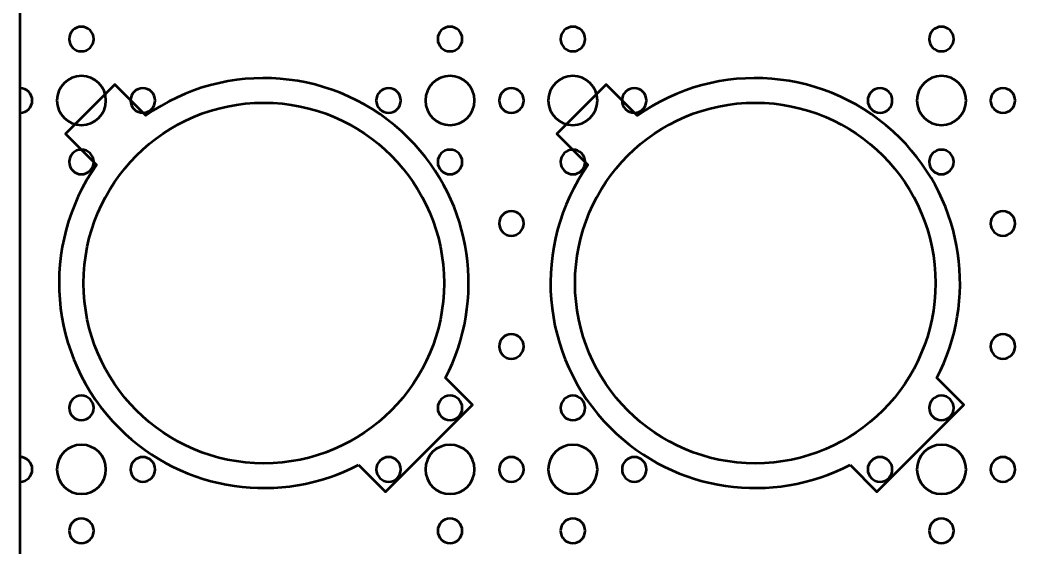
# Model space of a CAD drawing. Header units: centimetres. Extents: x -25 to 25, y -21 to 21.
# Drawn here: x -25 to -12.8, y -9.2 to -2.77 of the extents above; entities that cross this region are included whole.
import ezdxf

# ---------------------------------------------------------------- set-up
doc = ezdxf.new("R2010")
doc.units = ezdxf.units.CM
doc.header["$MEASUREMENT"] = 0
doc.layers.add('Layer 1', color=7, linetype='Continuous')

msp = doc.modelspace()

# ---------------------------------------------------------------- linework, layer by layer
at = {"layer": 'Layer 1', "lineweight": 53}
msp.add_lwpolyline([(-25, -21), (25, -21), (25, 21), (-25, 21), (-25, -21)], close=True, dxfattribs=at)
for centre in [(-22.02284, -5.97715), (-16.02284, -5.97715)]:
    msp.add_ellipse(centre, major_axis=(0, 2.2), ratio=1, dxfattribs=at)
for points, knots in [([(-24.4, -2.99998), (-24.4, -2.91714), (-24.33284, -2.84998), (-24.25, -2.84998), (-24.25, -2.84998), (-24.16716, -2.84998), (-24.1, -2.91714), (-24.1, -2.99998), (-24.1, -2.99998), (-24.1, -3.08282), (-24.16716, -3.14998), (-24.25, -3.14998), (-24.25, -3.14998), (-24.33284, -3.14998), (-24.4, -3.08282), (-24.4, -2.99998)], [0, 0, 0, 0, 0.2, 0.2, 0.2, 0.2, 0.4, 0.4, 0.4, 0.4, 0.6, 0.6, 0.6, 0.6, 1, 1, 1, 1]), ([(-19.9, -2.99998), (-19.9, -2.91714), (-19.83284, -2.84998), (-19.75, -2.84998), (-19.75, -2.84998), (-19.66716, -2.84998), (-19.6, -2.91714), (-19.6, -2.99998), (-19.6, -2.99998), (-19.6, -3.08282), (-19.66716, -3.14998), (-19.75, -3.14998), (-19.75, -3.14998), (-19.83284, -3.14998), (-19.9, -3.08282), (-19.9, -2.99998)], [0, 0, 0, 0, 0.2, 0.2, 0.2, 0.2, 0.4, 0.4, 0.4, 0.4, 0.6, 0.6, 0.6, 0.6, 1, 1, 1, 1]), ([(-18.4, -2.99998), (-18.4, -2.91714), (-18.33284, -2.84998), (-18.25, -2.84998), (-18.25, -2.84998), (-18.16716, -2.84998), (-18.1, -2.91714), (-18.1, -2.99998), (-18.1, -2.99998), (-18.1, -3.08282), (-18.16716, -3.14998), (-18.25, -3.14998), (-18.25, -3.14998), (-18.33284, -3.14998), (-18.4, -3.08282), (-18.4, -2.99998)], [0, 0, 0, 0, 0.2, 0.2, 0.2, 0.2, 0.4, 0.4, 0.4, 0.4, 0.6, 0.6, 0.6, 0.6, 1, 1, 1, 1]), ([(-13.9, -2.99998), (-13.9, -2.91714), (-13.83284, -2.84998), (-13.75, -2.84998), (-13.75, -2.84998), (-13.66716, -2.84998), (-13.6, -2.91714), (-13.6, -2.99998), (-13.6, -2.99998), (-13.6, -3.08282), (-13.66716, -3.14998), (-13.75, -3.14998), (-13.75, -3.14998), (-13.83284, -3.14998), (-13.9, -3.08282), (-13.9, -2.99998)], [0, 0, 0, 0, 0.2, 0.2, 0.2, 0.2, 0.4, 0.4, 0.4, 0.4, 0.6, 0.6, 0.6, 0.6, 1, 1, 1, 1]), ([(-24.25, -3.44998), (-24.08431, -3.44998), (-23.95, -3.58429), (-23.95, -3.74998), (-23.95, -3.74998), (-23.95, -3.91567), (-24.08431, -4.04998), (-24.25, -4.04998), (-24.25, -4.04998), (-24.41569, -4.04998), (-24.55, -3.91567), (-24.55, -3.74998), (-24.55, -3.74998), (-24.55, -3.58429), (-24.41569, -3.44998), (-24.25, -3.44998)], [0, 0, 0, 0, 0.2, 0.2, 0.2, 0.2, 0.4, 0.4, 0.4, 0.4, 0.6, 0.6, 0.6, 0.6, 1, 1, 1, 1]), ([(-19.75, -3.44998), (-19.58431, -3.44998), (-19.45, -3.58429), (-19.45, -3.74998), (-19.45, -3.74998), (-19.45, -3.91567), (-19.58431, -4.04998), (-19.75, -4.04998), (-19.75, -4.04998), (-19.91569, -4.04998), (-20.05, -3.91567), (-20.05, -3.74998), (-20.05, -3.74998), (-20.05, -3.58429), (-19.91569, -3.44998), (-19.75, -3.44998)], [0, 0, 0, 0, 0.2, 0.2, 0.2, 0.2, 0.4, 0.4, 0.4, 0.4, 0.6, 0.6, 0.6, 0.6, 1, 1, 1, 1]), ([(-18.25, -3.44998), (-18.08431, -3.44998), (-17.95, -3.58429), (-17.95, -3.74998), (-17.95, -3.74998), (-17.95, -3.91567), (-18.08431, -4.04998), (-18.25, -4.04998), (-18.25, -4.04998), (-18.41569, -4.04998), (-18.55, -3.91567), (-18.55, -3.74998), (-18.55, -3.74998), (-18.55, -3.58429), (-18.41569, -3.44998), (-18.25, -3.44998)], [0, 0, 0, 0, 0.2, 0.2, 0.2, 0.2, 0.4, 0.4, 0.4, 0.4, 0.6, 0.6, 0.6, 0.6, 1, 1, 1, 1]), ([(-13.75, -3.44998), (-13.58431, -3.44998), (-13.45, -3.58429), (-13.45, -3.74998), (-13.45, -3.74998), (-13.45, -3.91567), (-13.58431, -4.04998), (-13.75, -4.04998), (-13.75, -4.04998), (-13.91569, -4.04998), (-14.05, -3.91567), (-14.05, -3.74998), (-14.05, -3.74998), (-14.05, -3.58429), (-13.91569, -3.44998), (-13.75, -3.44998)], [0, 0, 0, 0, 0.2, 0.2, 0.2, 0.2, 0.4, 0.4, 0.4, 0.4, 0.6, 0.6, 0.6, 0.6, 1, 1, 1, 1]), ([(-25, -3.59998), (-24.91716, -3.59998), (-24.85, -3.66714), (-24.85, -3.74998), (-24.85, -3.74998), (-24.85, -3.83282), (-24.91716, -3.89998), (-25, -3.89998), (-25, -3.89998), (-25, -3.89998), (-25, -3.59998), (-25, -3.59998)], [0, 0, 0, 0, 0.25, 0.25, 0.25, 0.25, 0.5, 0.5, 0.5, 0.5, 1, 1, 1, 1]), ([(-23.5, -3.59998), (-23.41716, -3.59998), (-23.35, -3.66714), (-23.35, -3.74998), (-23.35, -3.74998), (-23.35, -3.83282), (-23.41716, -3.89998), (-23.5, -3.89998), (-23.5, -3.89998), (-23.58284, -3.89998), (-23.65, -3.83282), (-23.65, -3.74998), (-23.65, -3.74998), (-23.65, -3.66714), (-23.58284, -3.59998), (-23.5, -3.59998)], [0, 0, 0, 0, 0.2, 0.2, 0.2, 0.2, 0.4, 0.4, 0.4, 0.4, 0.6, 0.6, 0.6, 0.6, 1, 1, 1, 1]), ([(-20.5, -3.59998), (-20.41716, -3.59998), (-20.35, -3.66714), (-20.35, -3.74998), (-20.35, -3.74998), (-20.35, -3.83282), (-20.41716, -3.89998), (-20.5, -3.89998), (-20.5, -3.89998), (-20.58284, -3.89998), (-20.65, -3.83282), (-20.65, -3.74998), (-20.65, -3.74998), (-20.65, -3.66714), (-20.58284, -3.59998), (-20.5, -3.59998)], [0, 0, 0, 0, 0.2, 0.2, 0.2, 0.2, 0.4, 0.4, 0.4, 0.4, 0.6, 0.6, 0.6, 0.6, 1, 1, 1, 1]), ([(-19, -3.59998), (-18.91716, -3.59998), (-18.85, -3.66714), (-18.85, -3.74998), (-18.85, -3.74998), (-18.85, -3.83282), (-18.91716, -3.89998), (-19, -3.89998), (-19, -3.89998), (-19.08284, -3.89998), (-19.15, -3.83282), (-19.15, -3.74998), (-19.15, -3.74998), (-19.15, -3.66714), (-19.08284, -3.59998), (-19, -3.59998)], [0, 0, 0, 0, 0.2, 0.2, 0.2, 0.2, 0.4, 0.4, 0.4, 0.4, 0.6, 0.6, 0.6, 0.6, 1, 1, 1, 1]), ([(-17.5, -3.59998), (-17.41716, -3.59998), (-17.35, -3.66714), (-17.35, -3.74998), (-17.35, -3.74998), (-17.35, -3.83282), (-17.41716, -3.89998), (-17.5, -3.89998), (-17.5, -3.89998), (-17.58284, -3.89998), (-17.65, -3.83282), (-17.65, -3.74998), (-17.65, -3.74998), (-17.65, -3.66714), (-17.58284, -3.59998), (-17.5, -3.59998)], [0, 0, 0, 0, 0.2, 0.2, 0.2, 0.2, 0.4, 0.4, 0.4, 0.4, 0.6, 0.6, 0.6, 0.6, 1, 1, 1, 1]), ([(-14.5, -3.59998), (-14.41716, -3.59998), (-14.35, -3.66714), (-14.35, -3.74998), (-14.35, -3.74998), (-14.35, -3.83282), (-14.41716, -3.89998), (-14.5, -3.89998), (-14.5, -3.89998), (-14.58284, -3.89998), (-14.65, -3.83282), (-14.65, -3.74998), (-14.65, -3.74998), (-14.65, -3.66714), (-14.58284, -3.59998), (-14.5, -3.59998)], [0, 0, 0, 0, 0.2, 0.2, 0.2, 0.2, 0.4, 0.4, 0.4, 0.4, 0.6, 0.6, 0.6, 0.6, 1, 1, 1, 1]), ([(-13, -3.59998), (-12.91716, -3.59998), (-12.85, -3.66714), (-12.85, -3.74998), (-12.85, -3.74998), (-12.85, -3.83282), (-12.91716, -3.89998), (-13, -3.89998), (-13, -3.89998), (-13.08284, -3.89998), (-13.15, -3.83282), (-13.15, -3.74998), (-13.15, -3.74998), (-13.15, -3.66714), (-13.08284, -3.59998), (-13, -3.59998)], [0, 0, 0, 0, 0.2, 0.2, 0.2, 0.2, 0.4, 0.4, 0.4, 0.4, 0.6, 0.6, 0.6, 0.6, 1, 1, 1, 1]), ([(-24.4, -4.49998), (-24.4, -4.41714), (-24.33284, -4.34998), (-24.25, -4.34998), (-24.25, -4.34998), (-24.16716, -4.34998), (-24.1, -4.41714), (-24.1, -4.49998), (-24.1, -4.49998), (-24.1, -4.58282), (-24.16716, -4.64998), (-24.25, -4.64998), (-24.25, -4.64998), (-24.33284, -4.64998), (-24.4, -4.58282), (-24.4, -4.49998)], [0, 0, 0, 0, 0.2, 0.2, 0.2, 0.2, 0.4, 0.4, 0.4, 0.4, 0.6, 0.6, 0.6, 0.6, 1, 1, 1, 1]), ([(-19.9, -4.49998), (-19.9, -4.41714), (-19.83284, -4.34998), (-19.75, -4.34998), (-19.75, -4.34998), (-19.66716, -4.34998), (-19.6, -4.41714), (-19.6, -4.49998), (-19.6, -4.49998), (-19.6, -4.58282), (-19.66716, -4.64998), (-19.75, -4.64998), (-19.75, -4.64998), (-19.83284, -4.64998), (-19.9, -4.58282), (-19.9, -4.49998)], [0, 0, 0, 0, 0.2, 0.2, 0.2, 0.2, 0.4, 0.4, 0.4, 0.4, 0.6, 0.6, 0.6, 0.6, 1, 1, 1, 1]), ([(-18.4, -4.49998), (-18.4, -4.41714), (-18.33284, -4.34998), (-18.25, -4.34998), (-18.25, -4.34998), (-18.16716, -4.34998), (-18.1, -4.41714), (-18.1, -4.49998), (-18.1, -4.49998), (-18.1, -4.58282), (-18.16716, -4.64998), (-18.25, -4.64998), (-18.25, -4.64998), (-18.33284, -4.64998), (-18.4, -4.58282), (-18.4, -4.49998)], [0, 0, 0, 0, 0.2, 0.2, 0.2, 0.2, 0.4, 0.4, 0.4, 0.4, 0.6, 0.6, 0.6, 0.6, 1, 1, 1, 1]), ([(-13.9, -4.49998), (-13.9, -4.41714), (-13.83284, -4.34998), (-13.75, -4.34998), (-13.75, -4.34998), (-13.66716, -4.34998), (-13.6, -4.41714), (-13.6, -4.49998), (-13.6, -4.49998), (-13.6, -4.58282), (-13.66716, -4.64998), (-13.75, -4.64998), (-13.75, -4.64998), (-13.83284, -4.64998), (-13.9, -4.58282), (-13.9, -4.49998)], [0, 0, 0, 0, 0.2, 0.2, 0.2, 0.2, 0.4, 0.4, 0.4, 0.4, 0.6, 0.6, 0.6, 0.6, 1, 1, 1, 1]), ([(-19, -5.09998), (-18.91716, -5.09998), (-18.85, -5.16714), (-18.85, -5.24998), (-18.85, -5.24998), (-18.85, -5.33282), (-18.91716, -5.39998), (-19, -5.39998), (-19, -5.39998), (-19.08284, -5.39998), (-19.15, -5.33282), (-19.15, -5.24998), (-19.15, -5.24998), (-19.15, -5.16714), (-19.08284, -5.09998), (-19, -5.09998)], [0, 0, 0, 0, 0.2, 0.2, 0.2, 0.2, 0.4, 0.4, 0.4, 0.4, 0.6, 0.6, 0.6, 0.6, 1, 1, 1, 1]), ([(-13, -5.09998), (-12.91716, -5.09998), (-12.85, -5.16714), (-12.85, -5.24998), (-12.85, -5.24998), (-12.85, -5.33282), (-12.91716, -5.39998), (-13, -5.39998), (-13, -5.39998), (-13.08284, -5.39998), (-13.15, -5.33282), (-13.15, -5.24998), (-13.15, -5.24998), (-13.15, -5.16714), (-13.08284, -5.09998), (-13, -5.09998)], [0, 0, 0, 0, 0.2, 0.2, 0.2, 0.2, 0.4, 0.4, 0.4, 0.4, 0.6, 0.6, 0.6, 0.6, 1, 1, 1, 1]), ([(-19, -6.59998), (-18.91716, -6.59998), (-18.85, -6.66714), (-18.85, -6.74998), (-18.85, -6.74998), (-18.85, -6.83282), (-18.91716, -6.89998), (-19, -6.89998), (-19, -6.89998), (-19.08284, -6.89998), (-19.15, -6.83282), (-19.15, -6.74998), (-19.15, -6.74998), (-19.15, -6.66714), (-19.08284, -6.59998), (-19, -6.59998)], [0, 0, 0, 0, 0.2, 0.2, 0.2, 0.2, 0.4, 0.4, 0.4, 0.4, 0.6, 0.6, 0.6, 0.6, 1, 1, 1, 1]), ([(-13, -6.59998), (-12.91716, -6.59998), (-12.85, -6.66714), (-12.85, -6.74998), (-12.85, -6.74998), (-12.85, -6.83282), (-12.91716, -6.89998), (-13, -6.89998), (-13, -6.89998), (-13.08284, -6.89998), (-13.15, -6.83282), (-13.15, -6.74998), (-13.15, -6.74998), (-13.15, -6.66714), (-13.08284, -6.59998), (-13, -6.59998)], [0, 0, 0, 0, 0.2, 0.2, 0.2, 0.2, 0.4, 0.4, 0.4, 0.4, 0.6, 0.6, 0.6, 0.6, 1, 1, 1, 1]), ([(-24.4, -7.49998), (-24.4, -7.41714), (-24.33284, -7.34998), (-24.25, -7.34998), (-24.25, -7.34998), (-24.16716, -7.34998), (-24.1, -7.41714), (-24.1, -7.49998), (-24.1, -7.49998), (-24.1, -7.58282), (-24.16716, -7.64998), (-24.25, -7.64998), (-24.25, -7.64998), (-24.33284, -7.64998), (-24.4, -7.58282), (-24.4, -7.49998)], [0, 0, 0, 0, 0.2, 0.2, 0.2, 0.2, 0.4, 0.4, 0.4, 0.4, 0.6, 0.6, 0.6, 0.6, 1, 1, 1, 1]), ([(-19.9, -7.49998), (-19.9, -7.41714), (-19.83284, -7.34998), (-19.75, -7.34998), (-19.75, -7.34998), (-19.66716, -7.34998), (-19.6, -7.41714), (-19.6, -7.49998), (-19.6, -7.49998), (-19.6, -7.58282), (-19.66716, -7.64998), (-19.75, -7.64998), (-19.75, -7.64998), (-19.83284, -7.64998), (-19.9, -7.58282), (-19.9, -7.49998)], [0, 0, 0, 0, 0.2, 0.2, 0.2, 0.2, 0.4, 0.4, 0.4, 0.4, 0.6, 0.6, 0.6, 0.6, 1, 1, 1, 1]), ([(-18.4, -7.49998), (-18.4, -7.41714), (-18.33284, -7.34998), (-18.25, -7.34998), (-18.25, -7.34998), (-18.16716, -7.34998), (-18.1, -7.41714), (-18.1, -7.49998), (-18.1, -7.49998), (-18.1, -7.58282), (-18.16716, -7.64998), (-18.25, -7.64998), (-18.25, -7.64998), (-18.33284, -7.64998), (-18.4, -7.58282), (-18.4, -7.49998)], [0, 0, 0, 0, 0.2, 0.2, 0.2, 0.2, 0.4, 0.4, 0.4, 0.4, 0.6, 0.6, 0.6, 0.6, 1, 1, 1, 1]), ([(-13.9, -7.49998), (-13.9, -7.41714), (-13.83284, -7.34998), (-13.75, -7.34998), (-13.75, -7.34998), (-13.66716, -7.34998), (-13.6, -7.41714), (-13.6, -7.49998), (-13.6, -7.49998), (-13.6, -7.58282), (-13.66716, -7.64998), (-13.75, -7.64998), (-13.75, -7.64998), (-13.83284, -7.64998), (-13.9, -7.58282), (-13.9, -7.49998)], [0, 0, 0, 0, 0.2, 0.2, 0.2, 0.2, 0.4, 0.4, 0.4, 0.4, 0.6, 0.6, 0.6, 0.6, 1, 1, 1, 1]), ([(-24.25, -7.94998), (-24.08431, -7.94998), (-23.95, -8.08429), (-23.95, -8.24998), (-23.95, -8.24998), (-23.95, -8.41567), (-24.08431, -8.54998), (-24.25, -8.54998), (-24.25, -8.54998), (-24.41569, -8.54998), (-24.55, -8.41567), (-24.55, -8.24998), (-24.55, -8.24998), (-24.55, -8.08429), (-24.41569, -7.94998), (-24.25, -7.94998)], [0, 0, 0, 0, 0.2, 0.2, 0.2, 0.2, 0.4, 0.4, 0.4, 0.4, 0.6, 0.6, 0.6, 0.6, 1, 1, 1, 1]), ([(-19.75, -7.94998), (-19.58431, -7.94998), (-19.45, -8.08429), (-19.45, -8.24998), (-19.45, -8.24998), (-19.45, -8.41567), (-19.58431, -8.54998), (-19.75, -8.54998), (-19.75, -8.54998), (-19.91569, -8.54998), (-20.05, -8.41567), (-20.05, -8.24998), (-20.05, -8.24998), (-20.05, -8.08429), (-19.91569, -7.94998), (-19.75, -7.94998)], [0, 0, 0, 0, 0.2, 0.2, 0.2, 0.2, 0.4, 0.4, 0.4, 0.4, 0.6, 0.6, 0.6, 0.6, 1, 1, 1, 1]), ([(-18.25, -7.94998), (-18.08431, -7.94998), (-17.95, -8.08429), (-17.95, -8.24998), (-17.95, -8.24998), (-17.95, -8.41567), (-18.08431, -8.54998), (-18.25, -8.54998), (-18.25, -8.54998), (-18.41569, -8.54998), (-18.55, -8.41567), (-18.55, -8.24998), (-18.55, -8.24998), (-18.55, -8.08429), (-18.41569, -7.94998), (-18.25, -7.94998)], [0, 0, 0, 0, 0.2, 0.2, 0.2, 0.2, 0.4, 0.4, 0.4, 0.4, 0.6, 0.6, 0.6, 0.6, 1, 1, 1, 1]), ([(-13.75, -7.94998), (-13.58431, -7.94998), (-13.45, -8.08429), (-13.45, -8.24998), (-13.45, -8.24998), (-13.45, -8.41567), (-13.58431, -8.54998), (-13.75, -8.54998), (-13.75, -8.54998), (-13.91569, -8.54998), (-14.05, -8.41567), (-14.05, -8.24998), (-14.05, -8.24998), (-14.05, -8.08429), (-13.91569, -7.94998), (-13.75, -7.94998)], [0, 0, 0, 0, 0.2, 0.2, 0.2, 0.2, 0.4, 0.4, 0.4, 0.4, 0.6, 0.6, 0.6, 0.6, 1, 1, 1, 1]), ([(-25, -8.09998), (-24.91716, -8.09998), (-24.85, -8.16714), (-24.85, -8.24998), (-24.85, -8.24998), (-24.85, -8.33282), (-24.91716, -8.39998), (-25, -8.39998), (-25, -8.39998), (-25, -8.39998), (-25, -8.09998), (-25, -8.09998)], [0, 0, 0, 0, 0.25, 0.25, 0.25, 0.25, 0.5, 0.5, 0.5, 0.5, 1, 1, 1, 1]), ([(-23.5, -8.09998), (-23.41716, -8.09998), (-23.35, -8.16714), (-23.35, -8.24998), (-23.35, -8.24998), (-23.35, -8.33282), (-23.41716, -8.39998), (-23.5, -8.39998), (-23.5, -8.39998), (-23.58284, -8.39998), (-23.65, -8.33282), (-23.65, -8.24998), (-23.65, -8.24998), (-23.65, -8.16714), (-23.58284, -8.09998), (-23.5, -8.09998)], [0, 0, 0, 0, 0.2, 0.2, 0.2, 0.2, 0.4, 0.4, 0.4, 0.4, 0.6, 0.6, 0.6, 0.6, 1, 1, 1, 1]), ([(-20.5, -8.09998), (-20.41716, -8.09998), (-20.35, -8.16714), (-20.35, -8.24998), (-20.35, -8.24998), (-20.35, -8.33282), (-20.41716, -8.39998), (-20.5, -8.39998), (-20.5, -8.39998), (-20.58284, -8.39998), (-20.65, -8.33282), (-20.65, -8.24998), (-20.65, -8.24998), (-20.65, -8.16714), (-20.58284, -8.09998), (-20.5, -8.09998)], [0, 0, 0, 0, 0.2, 0.2, 0.2, 0.2, 0.4, 0.4, 0.4, 0.4, 0.6, 0.6, 0.6, 0.6, 1, 1, 1, 1]), ([(-19, -8.09998), (-18.91716, -8.09998), (-18.85, -8.16714), (-18.85, -8.24998), (-18.85, -8.24998), (-18.85, -8.33282), (-18.91716, -8.39998), (-19, -8.39998), (-19, -8.39998), (-19.08284, -8.39998), (-19.15, -8.33282), (-19.15, -8.24998), (-19.15, -8.24998), (-19.15, -8.16714), (-19.08284, -8.09998), (-19, -8.09998)], [0, 0, 0, 0, 0.2, 0.2, 0.2, 0.2, 0.4, 0.4, 0.4, 0.4, 0.6, 0.6, 0.6, 0.6, 1, 1, 1, 1]), ([(-17.5, -8.09998), (-17.41716, -8.09998), (-17.35, -8.16714), (-17.35, -8.24998), (-17.35, -8.24998), (-17.35, -8.33282), (-17.41716, -8.39998), (-17.5, -8.39998), (-17.5, -8.39998), (-17.58284, -8.39998), (-17.65, -8.33282), (-17.65, -8.24998), (-17.65, -8.24998), (-17.65, -8.16714), (-17.58284, -8.09998), (-17.5, -8.09998)], [0, 0, 0, 0, 0.2, 0.2, 0.2, 0.2, 0.4, 0.4, 0.4, 0.4, 0.6, 0.6, 0.6, 0.6, 1, 1, 1, 1]), ([(-14.5, -8.09998), (-14.41716, -8.09998), (-14.35, -8.16714), (-14.35, -8.24998), (-14.35, -8.24998), (-14.35, -8.33282), (-14.41716, -8.39998), (-14.5, -8.39998), (-14.5, -8.39998), (-14.58284, -8.39998), (-14.65, -8.33282), (-14.65, -8.24998), (-14.65, -8.24998), (-14.65, -8.16714), (-14.58284, -8.09998), (-14.5, -8.09998)], [0, 0, 0, 0, 0.2, 0.2, 0.2, 0.2, 0.4, 0.4, 0.4, 0.4, 0.6, 0.6, 0.6, 0.6, 1, 1, 1, 1]), ([(-13, -8.09998), (-12.91716, -8.09998), (-12.85, -8.16714), (-12.85, -8.24998), (-12.85, -8.24998), (-12.85, -8.33282), (-12.91716, -8.39998), (-13, -8.39998), (-13, -8.39998), (-13.08284, -8.39998), (-13.15, -8.33282), (-13.15, -8.24998), (-13.15, -8.24998), (-13.15, -8.16714), (-13.08284, -8.09998), (-13, -8.09998)], [0, 0, 0, 0, 0.2, 0.2, 0.2, 0.2, 0.4, 0.4, 0.4, 0.4, 0.6, 0.6, 0.6, 0.6, 1, 1, 1, 1]), ([(-24.4, -8.99998), (-24.4, -8.91714), (-24.33284, -8.84998), (-24.25, -8.84998), (-24.25, -8.84998), (-24.16716, -8.84998), (-24.1, -8.91714), (-24.1, -8.99998), (-24.1, -8.99998), (-24.1, -9.08282), (-24.16716, -9.14998), (-24.25, -9.14998), (-24.25, -9.14998), (-24.33284, -9.14998), (-24.4, -9.08282), (-24.4, -8.99998)], [0, 0, 0, 0, 0.2, 0.2, 0.2, 0.2, 0.4, 0.4, 0.4, 0.4, 0.6, 0.6, 0.6, 0.6, 1, 1, 1, 1]), ([(-19.9, -8.99998), (-19.9, -8.91714), (-19.83284, -8.84998), (-19.75, -8.84998), (-19.75, -8.84998), (-19.66716, -8.84998), (-19.6, -8.91714), (-19.6, -8.99998), (-19.6, -8.99998), (-19.6, -9.08282), (-19.66716, -9.14998), (-19.75, -9.14998), (-19.75, -9.14998), (-19.83284, -9.14998), (-19.9, -9.08282), (-19.9, -8.99998)], [0, 0, 0, 0, 0.2, 0.2, 0.2, 0.2, 0.4, 0.4, 0.4, 0.4, 0.6, 0.6, 0.6, 0.6, 1, 1, 1, 1]), ([(-18.4, -8.99998), (-18.4, -8.91714), (-18.33284, -8.84998), (-18.25, -8.84998), (-18.25, -8.84998), (-18.16716, -8.84998), (-18.1, -8.91714), (-18.1, -8.99998), (-18.1, -8.99998), (-18.1, -9.08282), (-18.16716, -9.14998), (-18.25, -9.14998), (-18.25, -9.14998), (-18.33284, -9.14998), (-18.4, -9.08282), (-18.4, -8.99998)], [0, 0, 0, 0, 0.2, 0.2, 0.2, 0.2, 0.4, 0.4, 0.4, 0.4, 0.6, 0.6, 0.6, 0.6, 1, 1, 1, 1]), ([(-13.9, -8.99998), (-13.9, -8.91714), (-13.83284, -8.84998), (-13.75, -8.84998), (-13.75, -8.84998), (-13.66716, -8.84998), (-13.6, -8.91714), (-13.6, -8.99998), (-13.6, -8.99998), (-13.6, -9.08282), (-13.66716, -9.14998), (-13.75, -9.14998), (-13.75, -9.14998), (-13.83284, -9.14998), (-13.9, -9.08282), (-13.9, -8.99998)], [0, 0, 0, 0, 0.2, 0.2, 0.2, 0.2, 0.4, 0.4, 0.4, 0.4, 0.6, 0.6, 0.6, 0.6, 1, 1, 1, 1])]:
    msp.add_open_spline(points, degree=3, knots=knots, dxfattribs=at)
at = {"layer": 'Layer 1', "color": 5, "lineweight": 53}
for points in [[(-20.86639, -8.19426), (-21.80885, -8.68618), (-22.99907, -8.53646), (-23.7906, -7.74492), (-23.7906, -7.74492), (-24.66446, -6.87106), (-24.75602, -5.51131), (-24.06557, -4.53546), (-24.06557, -4.53546), (-24.06557, -4.53546), (-24.44468, -4.15635), (-24.44468, -4.15635), (-24.44468, -4.15635), (-24.44468, -4.15635), (-23.84364, -3.55531), (-23.84364, -3.55531), (-23.84364, -3.55531), (-23.84364, -3.55531), (-23.46453, -3.93442), (-23.46453, -3.93442), (-23.46453, -3.93442), (-22.48868, -3.24397), (-21.12893, -3.33553), (-20.25507, -4.20939), (-20.25507, -4.20939), (-19.46353, -5.00092), (-19.31381, -6.19114), (-19.80573, -7.1336), (-19.80573, -7.1336), (-19.80573, -7.1336), (-19.47725, -7.46208), (-19.47725, -7.46208), (-19.47725, -7.46208), (-19.47725, -7.46208), (-20.53791, -8.52274), (-20.53791, -8.52274), (-20.53791, -8.52274), (-20.53791, -8.52274), (-20.86639, -8.19426), (-20.86639, -8.19426)], [(-14.86639, -8.19426), (-15.80885, -8.68618), (-16.99907, -8.53646), (-17.7906, -7.74492), (-17.7906, -7.74492), (-18.66446, -6.87106), (-18.75602, -5.51131), (-18.06557, -4.53546), (-18.06557, -4.53546), (-18.06557, -4.53546), (-18.44468, -4.15635), (-18.44468, -4.15635), (-18.44468, -4.15635), (-18.44468, -4.15635), (-17.84364, -3.55531), (-17.84364, -3.55531), (-17.84364, -3.55531), (-17.84364, -3.55531), (-17.46453, -3.93442), (-17.46453, -3.93442), (-17.46453, -3.93442), (-16.48868, -3.24397), (-15.12893, -3.33553), (-14.25507, -4.20939), (-14.25507, -4.20939), (-13.46353, -5.00092), (-13.31381, -6.19114), (-13.80573, -7.1336), (-13.80573, -7.1336), (-13.80573, -7.1336), (-13.47725, -7.46208), (-13.47725, -7.46208), (-13.47725, -7.46208), (-13.47725, -7.46208), (-14.53791, -8.52274), (-14.53791, -8.52274), (-14.53791, -8.52274), (-14.53791, -8.52274), (-14.86639, -8.19426), (-14.86639, -8.19426)]]:
    msp.add_open_spline(points, degree=3, knots=[0, 0, 0, 0, 0.09090909, 0.09090909, 0.09090909, 0.09090909, 0.18181818, 0.18181818, 0.18181818, 0.18181818, 0.27272727, 0.27272727, 0.27272727, 0.27272727, 0.36363636, 0.36363636, 0.36363636, 0.36363636, 0.45454545, 0.45454545, 0.45454545, 0.45454545, 0.54545455, 0.54545455, 0.54545455, 0.54545455, 0.63636364, 0.63636364, 0.63636364, 0.63636364, 0.72727273, 0.72727273, 0.72727273, 0.72727273, 0.81818182, 0.81818182, 0.81818182, 0.81818182, 1, 1, 1, 1], dxfattribs=at)

doc.saveas('drawing.dxf')
